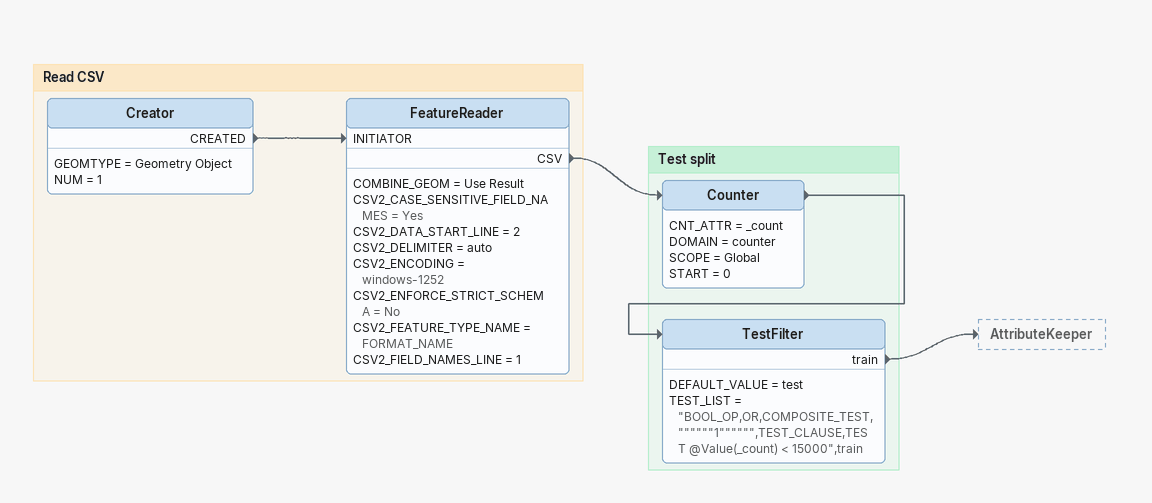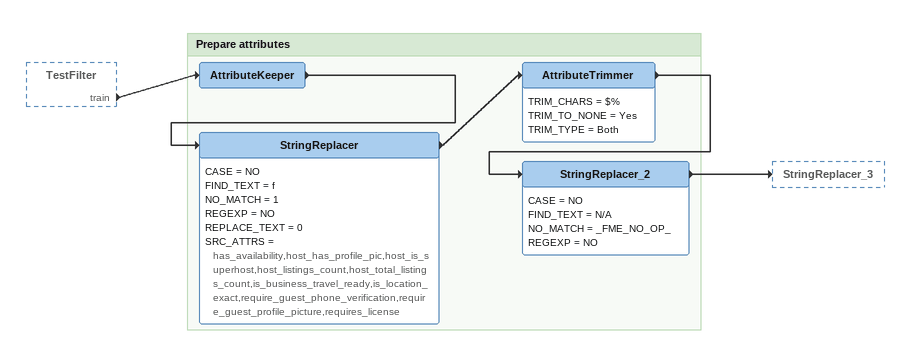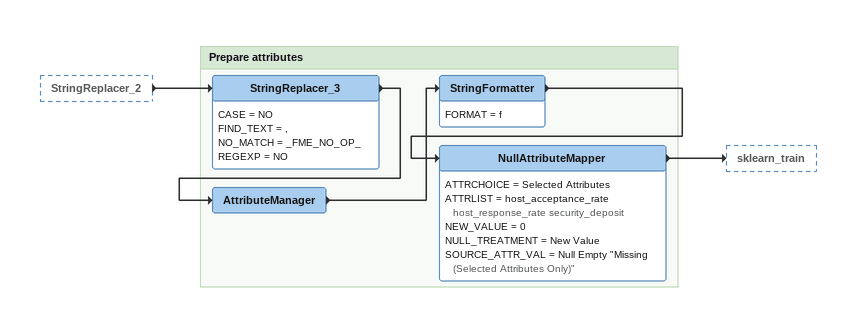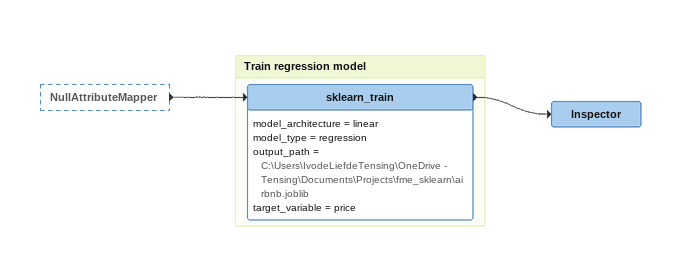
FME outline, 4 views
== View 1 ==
Bookmark: Read CSV
Creator
    GEOMTYPE = Geometry Object
    NUM = 1
    CREATED -> FeatureReader [INITIATOR]
FeatureReader
    COMBINE_GEOM = Use Result
    CSV2_CASE_SENSITIVE_FIELD_NAMES = Yes
    CSV2_DATA_START_LINE = 2
    CSV2_DELIMITER = auto
    CSV2_ENCODING = windows-1252
    CSV2_ENFORCE_STRICT_SCHEMA = No
    CSV2_FEATURE_TYPE_NAME = FORMAT_NAME
    CSV2_FIELD_NAMES_LINE = 1
    CSV -> Counter

Bookmark: Test split
Counter
    CNT_ATTR = _count
    DOMAIN = counter
    SCOPE = Global
    START = 0
    -> TestFilter
TestFilter
    DEFAULT_VALUE = test
    TEST_LIST = "BOOL_OP,OR,COMPOSITE_TEST,""""""1"""""",TEST_CLAUSE,TEST @Value(_count) < 15000",train
    train -> AttributeKeeper

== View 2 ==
TestFilter [outside]
    train -> AttributeKeeper

Bookmark: Prepare attributes
AttributeKeeper
    -> StringReplacer
StringReplacer
    CASE = NO
    FIND_TEXT = f
    NO_MATCH = 1
    REGEXP = NO
    REPLACE_TEXT = 0
    SRC_ATTRS = has_availability,host_has_profile_pic,host_is_superhost,host_listings_count,host_total_listings_count,is_business_travel_ready,is_location_exact,require_guest_phone_verification,require_guest_profile_picture,requires_license
    -> AttributeTrimmer
AttributeTrimmer
    TRIM_CHARS = $%
    TRIM_TO_NONE = Yes
    TRIM_TYPE = Both
    -> StringReplacer_2
StringReplacer_2
    CASE = NO
    FIND_TEXT = N/A
    NO_MATCH = _FME_NO_OP_
    REGEXP = NO
    -> StringReplacer_3

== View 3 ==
StringReplacer_2 [outside]
    -> StringReplacer_3

Bookmark: Prepare attributes
StringReplacer_3
    CASE = NO
    FIND_TEXT = ,
    NO_MATCH = _FME_NO_OP_
    REGEXP = NO
    -> AttributeManager
AttributeManager
    -> StringFormatter
StringFormatter
    FORMAT = f
    -> NullAttributeMapper
NullAttributeMapper
    ATTRCHOICE = Selected Attributes
    ATTRLIST = host_acceptance_rate host_response_rate security_deposit
    NEW_VALUE = 0
    NULL_TREATMENT = New Value
    SOURCE_ATTR_VAL = Null Empty "Missing (Selected Attributes Only)"
    -> sklearn_train

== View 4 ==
NullAttributeMapper [outside]
    -> sklearn_train
Inspector

Bookmark: Train regression model
sklearn_train
    model_architecture = linear
    model_type = regression
    output_path = C:\Users\IvodeLiefdeTensing\OneDrive - Tensing\Documents\Projects\fme_sklearn\airbnb.joblib
    target_variable = price
    -> Inspector
